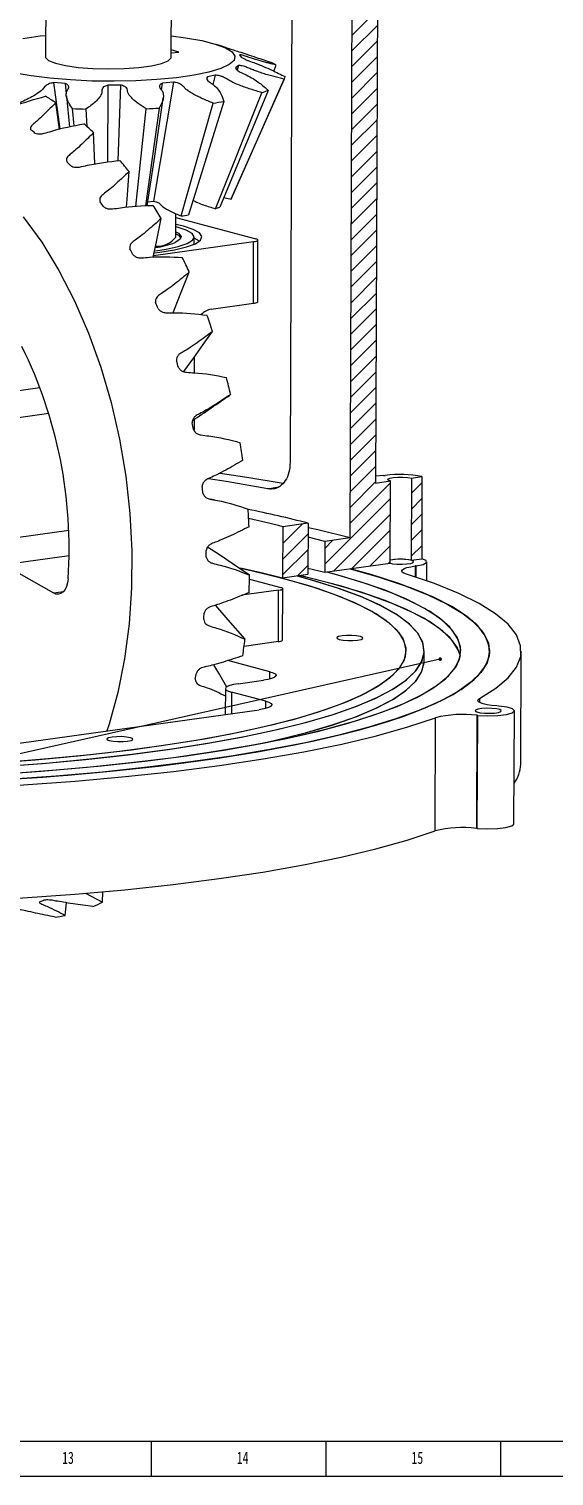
# Model space of a CAD drawing. Header units: millimetres. Extents: x 0 to 1189, y 0 to 841.
# Drawn here: x 616.9 to 767.2, y 0 to 414.3 of the extents above; entities that cross this region are included whole.
import ezdxf

# ---------------------------------------------------------------- set-up
doc = ezdxf.new("R2010")
doc.units = ezdxf.units.MM
doc.layers.add('10', color=7, linetype='Continuous')
doc.layers.add('5', color=7, linetype='Continuous')
doc.styles.add('SLDTEXTSTYLE5', font='TXT', dxfattribs={"width": 0.7})
doc.dimstyles.new('SLDDIMSTYLE0', dxfattribs={"dimtxt": 0.18, "dimasz": 1.016, "dimexe": 0, "dimexo": 0.0625, "dimgap": 0, "dimtad": 0, "dimtih": 1, "dimtoh": 1, "dimdec": 0, "dimrnd": 1e-09, "dimzin": 0, "dimdsep": 46, "dimtxsty": 'Standard', "dimblk1": 'DOT', "dimblk2": 'DOT', "dimsah": 1, "dimcen": 0.09, "dimadec": 0, "dimazin": 0, "dimtfac": 1.016, "dimtdec": 0, "dimtofl": 0, "dimtmove": 0, "dimatfit": 3, "dimldrblk": 'DOT', "dimfxl": 0, "dimfrac": 2, "dimtolj": 1, "dimtzin": 0, "dimarcsym": 0})

# ---------------------------------------------------------------- blocks, each defined once
blk = doc.blocks.new('SW_HATCH_0')
at = {"color": 0, "linetype": 'Continuous', "lineweight": 18}
for p, q in [((130, 107.55), (137.26, 114.81)), ((129.98, 103.04), (137.24, 110.3)), ((129.96, 98.53), (137.22, 105.79)), ((129.95, 94.03), (137.21, 101.29)), ((129.93, 89.52), (137.19, 96.78)), ((129.91, 85.01), (137.17, 92.27)), ((129.9, 80.5), (137.16, 87.76)), ((129.88, 76), (137.14, 83.26)), ((129.86, 71.49), (137.12, 78.75)), ((129.85, 66.98), (137.1, 74.24)), ((129.83, 62.48), (137.09, 69.74)), ((129.81, 57.97), (137.07, 65.23)), ((129.79, 53.46), (137.05, 60.72)), ((129.78, 48.96), (137.04, 56.21)), ((129.76, 44.45), (137.02, 51.71)), ((129.74, 39.94), (137, 47.2)), ((129.73, 35.43), (136.99, 42.69)), ((129.71, 30.93), (136.97, 38.19)), ((129.69, 26.42), (136.95, 33.68)), ((129.68, 21.91), (136.94, 29.17)), ((129.66, 17.41), (136.92, 24.67)), ((129.64, 12.9), (136.9, 20.16)), ((129.63, 8.39), (136.89, 15.65)), ((129.61, 3.89), (136.87, 11.14)), ((129.59, -0.62), (136.85, 6.64)), ((129.58, -5.13), (136.83, 2.13)), ((129.56, -9.64), (136.82, -2.38)), ((129.54, -14.14), (136.8, -6.88)), ((129.52, -18.65), (136.78, -11.39)), ((129.51, -23.16), (136.77, -15.9)), ((129.47, -32.17), (140.97, -20.68)), ((129.49, -27.66), (136.75, -20.4)), ((146.98, -23.64), (150.01, -20.62)), ((122.2, -43.94), (140.95, -25.18)), ((146.97, -28.15), (149.99, -25.12)), ((110.17, -38.01), (115.73, -32.44)), ((124.72, -45.9), (140.93, -29.69)), ((146.95, -32.66), (149.97, -29.63)), ((110.15, -42.51), (117.41, -35.26)), ((110.18, -33.5), (110.51, -33.17)), ((122.21, -39.43), (124.54, -37.1)), ((129.94, -45.18), (140.92, -34.2)), ((146.93, -37.16), (149.96, -34.14)), ((110.13, -47.02), (117.39, -39.76)), ((135.15, -44.45), (140.9, -38.7)), ((146.92, -41.67), (149.94, -38.64)), ((114.29, -47.35), (117.38, -44.27)), ((140.37, -43.73), (140.88, -43.21))]:
    blk.add_line(p, q, dxfattribs=at)
blk = doc.blocks.new('_Dot')
at = {"color": 0, "linetype": 'ByBlock', "lineweight": -2}
blk.add_line((-0.5, 0), (-1, 0), dxfattribs=at)
at = {"color": 0, "linetype": 'ByBlock', "const_width": 0.5}
blk.add_lwpolyline([(-0.25, 0, 1), (0.25, 0, 1)], format="xyb", close=True, dxfattribs=at)

msp = doc.modelspace()

# ---------------------------------------------------------------- linework, layer by layer
at = {"color": 7, "linetype": 'Continuous', "lineweight": 25}
for p, q in [((716.89, 483.24), (716.15, 284.28)), ((708.86, 268.56), (709.65, 480.05)), ((692.25, 439.83), (691.69, 290.21)), ((621.73, 430.34), (621.64, 406.36)), ((657.64, 406.23), (657.73, 430.21)), ((620.12, 412.27), (621.66, 412.44)), ((657.64, 407.42), (659.76, 407.67)), ((659.76, 407.67), (657.65, 408.32)), ((672.18, 409.33), (670.54, 409.85)), ((672.18, 409.32), (672.78, 409.14)), ((677.15, 406.87), (677.67, 406.2)), ((676.92, 403.8), (675.99, 403.15)), ((676.92, 403.8), (676.5, 402.51)), ((686.97, 402.22), (687.66, 403.92)), ((627.28, 398.64), (624.03, 398.9)), ((625.81, 385.57), (624.03, 398.9)), ((627.28, 398.64), (627.6, 395.67)), ((639.51, 376.11), (639.58, 398.2)), ((643.07, 398.21), (639.58, 398.2)), ((643.07, 398.21), (642.32, 376.53)), ((658.26, 399.06), (652.54, 364.94)), ((654.86, 396.78), (655.14, 398.77)), ((658.26, 399.06), (655.14, 398.77)), ((667.86, 399.92), (668.02, 400.53)), ((670.24, 401.04), (668.02, 400.53)), ((670.24, 401.04), (669.53, 398.41)), ((674.75, 365.52), (689.99, 399.88)), ((674.79, 365.61), (690.05, 400.01)), ((627.61, 395.13), (628.55, 386.2)), ((670.28, 362.82), (683.61, 396.03)), ((685.39, 396.69), (671.53, 363.28)), ((625.61, 385.53), (624.58, 393.18)), ((629.85, 386.49), (629.39, 391.49)), ((633.22, 391.35), (633.5, 386.3)), ((647.47, 363.41), (650.44, 391.44)), ((654.19, 391.61), (650.24, 363.61)), ((660.49, 360.73), (669.62, 393.04)), ((672.65, 393.5), (662.61, 361.05)), ((650.95, 364.8), (652.54, 364.94)), ((652.54, 364.94), (652.57, 364.94)), ((672.68, 366.06), (674.75, 365.52)), ((658.95, 354.71), (658.97, 361.39)), ((661.15, 357.8), (658.96, 358.31)), ((658.97, 360.26), (681.86, 354.2)), ((652.55, 349.41), (681.23, 353.4)), ((664.19, 352.61), (664.2, 354.69)), ((681.16, 335.73), (681.23, 353.4)), ((682.38, 336.19), (682.44, 353.86)), ((669.1, 334.06), (681.16, 335.73)), ((664.23, 320.35), (664.21, 315.84)), ((600.25, 308.88), (620.06, 311.64)), ((622.61, 304.16), (600.3, 301.06)), ((664.16, 302.43), (664.15, 299.4)), ((718.43, 286.4), (716.16, 286.2)), ((718.43, 286.4), (718.92, 286.47)), ((726.4, 285.71), (729.41, 286.13)), ((729.41, 286.13), (729.33, 262.58)), ((685.26, 282.63), (688.36, 283.19)), ((716.15, 284.28), (720.37, 284.87)), ((720.28, 261.32), (720.37, 284.87)), ((726.4, 285.71), (726.31, 262.16)), ((670.08, 279.42), (668.85, 279.66)), ((606.93, 267.78), (628.28, 270.75)), ((689.58, 271.76), (689.53, 257.04)), ((696.82, 272.77), (689.58, 271.76)), ((696.82, 272.77), (696.76, 258.05)), ((701.62, 267.55), (696.8, 268.77)), ((701.62, 267.55), (701.59, 258.72)), ((708.86, 268.56), (701.62, 267.55)), ((628.38, 263.44), (609.81, 260.85)), ((701.59, 258.72), (720.28, 261.32)), ((726.31, 262.16), (729.33, 262.58)), ((730.78, 256.28), (730.8, 261.71)), ((609.81, 260.85), (623.9, 252.8)), ((696.76, 258.05), (689.53, 257.04)), ((696.77, 259.94), (701.59, 258.72)), ((727.5, 260.53), (727.49, 257.39)), ((727.76, 260.56), (727.5, 260.53)), ((727.74, 257.3), (727.76, 260.56)), ((623.9, 252.8), (626.75, 253.19)), ((688.35, 253.59), (677.88, 252.13)), ((680.05, 256.76), (688.98, 254.4)), ((688.3, 238.87), (688.35, 253.59)), ((689.51, 239.33), (689.57, 254.05)), ((688.3, 238.87), (678.49, 237.51)), ((730.05, 233.27), (730.06, 236.22)), ((730.05, 233.27), (730.06, 236.22)), ((685.9, 230.26), (673.84, 233.45)), ((757.69, 203.73), (757.81, 236.11)), ((685.89, 228.19), (685.9, 230.26)), ((673.13, 225.45), (673.1, 218.04)), ((674.9, 224.4), (674.87, 218.28)), ((684.71, 221.81), (674.9, 224.4)), ((676.78, 226.83), (684.02, 227.83)), ((684.7, 219.74), (684.71, 221.81)), ((745.9, 222.63), (745.89, 221.49)), ((751.37, 220.4), (750.8, 220.45)), ((588.76, 206.3), (682.82, 219.39)), ((733.15, 184.7), (733.27, 217.08)), ((745.1, 217.79), (744.98, 185.42)), ((745.38, 217.77), (745.1, 217.79)), ((745.26, 185.39), (745.38, 217.77)), ((755.75, 186.68), (755.88, 219.06)), ((745.26, 185.39), (744.98, 185.42)), ((633.09, 166.91), (637.98, 164.33)), ((637.98, 164.33), (638.01, 167.29)), ((627.3, 160.52), (627.64, 164.12))]:
    msp.add_line(p, q, dxfattribs=at)
at = {"color": 7, "linetype": 'Continuous', "lineweight": 25, "flags": 128}
for points in [[(657.66, 412.31), (661.71, 411.77), (666.37, 410.93), (670.22, 409.95), (673.15, 408.86), (675.05, 407.69), (675.88, 406.48), (675.61, 405.26), (674.25, 404.07), (671.83, 402.95), (668.44, 401.93), (664.17, 401.05), (659.15, 400.32), (653.54, 399.78), (647.51, 399.43), (641.25, 399.3), (634.93, 399.37), (628.75, 399.66), (622.91, 400.14), (617.57, 400.82), (612.91, 401.66)], [(615.11, 411.54), (620.12, 412.27), (620.12, 412.27)], [(621.64, 406.36), (621.68, 406.13), (622.53, 405.28), (624.46, 404.48)], [(624.46, 404.48), (627.35, 403.8), (631, 403.28), (635.2, 402.95), (639.68, 402.82), (644.16, 402.92), (648.35, 403.22), (651.99, 403.73), (654.86, 404.39), (656.77, 405.17), (657.61, 406.02), (657.64, 406.23)], [(650.78, 363.65), (652.89, 377.89), (655.34, 394.43)], [(635.75, 375.55), (635.74, 375.73), (635.41, 384.58)], [(644.81, 363.22), (644.98, 365.58), (645.55, 373.43)], [(615.25, 360.52), (620.54, 353.2), (625.45, 345.16), (629.94, 336.46), (633.95, 327.19), (637.46, 317.44), (640.42, 307.31), (642.81, 296.88), (644.61, 286.27), (645.8, 275.57), (646.36, 264.88), (646.3, 254.32), (645.6, 243.97), (644.29, 233.95), (642.37, 224.34), (639.86, 215.24), (639.23, 213.32)], [(652.44, 348.9), (653.37, 353.35), (654.76, 360.01)], [(652.96, 350.22), (654.38, 350.39), (658.6, 351.04), (662.04, 351.85), (664.55, 352.78), (666.04, 353.79), (666.43, 354.84), (665.73, 355.88), (663.94, 356.89), (661.15, 357.8)], [(653.12, 350.75), (656.21, 351.21), (659.63, 351.95), (662.17, 352.81), (663.71, 353.76), (664.19, 354.75), (663.59, 355.74), (661.94, 356.69), (659.3, 357.56), (658.96, 357.65)], [(658.95, 356.21), (659.71, 355.77), (660.43, 354.87), (660.09, 353.97), (658.73, 353.11)], [(658.95, 355.63), (659.71, 355.19), (660.39, 354.41)], [(665.74, 353.51), (665.72, 353.53), (664.19, 354.42)], [(681.23, 353.4), (681.66, 353.47), (682.02, 353.56), (682.27, 353.66), (682.41, 353.77), (682.44, 353.88), (682.36, 354), (682.16, 354.1), (681.86, 354.2)], [(658.18, 333.02), (658.59, 334.06), (660.7, 339.35), (662.8, 344.64)], [(661.23, 316.16), (664.09, 320.14), (666.79, 323.92), (669.49, 327.69)], [(671.68, 287.14), (679.29, 285.97), (689.64, 284.2)], [(720.37, 284.87), (719.74, 285.13), (719.68, 285.41), (720.17, 285.67), (721.15, 285.88), (722.48, 285.99), (723.94, 286), (725.32, 285.9), (726.4, 285.71)], [(685.26, 282.63), (673.39, 284.68), (668.33, 285.47)], [(708.86, 268.56), (699.56, 270.84), (696.81, 271.45)], [(680.08, 257.89), (675.1, 261.23), (671.46, 263.68), (668.06, 265.96)], [(720.28, 261.32), (720.96, 261.18), (722.26, 261.05), (723.72, 261.02), (725.11, 261.1), (726.23, 261.28), (726.9, 261.53), (727.02, 261.81), (726.58, 262.08), (725.63, 262.3), (724.33, 262.43), (722.87, 262.46), (721.48, 262.38), (720.36, 262.2), (720.28, 262.18)], [(727.76, 260.56), (729.72, 260.97), (730.71, 261.5), (730.57, 262.06), (729.33, 262.58)], [(677.49, 259.9), (683.52, 258.55), (691.89, 256.4), (699.41, 254.14), (706.01, 251.78), (711.67, 249.34), (716.35, 246.82), (720.02, 244.24), (722.66, 241.62), (724.26, 238.97), (724.81, 236.31), (724.3, 233.65), (722.74, 231.01), (720.13, 228.41), (716.49, 225.86), (711.85, 223.37), (706.23, 220.96), (699.66, 218.64), (692.18, 216.43), (683.83, 214.35), (674.67, 212.39), (664.75, 210.58), (654.13, 208.92), (642.86, 207.43), (631.02, 206.11), (618.67, 204.97), (605.88, 204.02)], [(606.88, 200.86), (620.42, 201.79), (633.55, 202.92), (646.19, 204.23), (658.28, 205.72), (669.75, 207.38), (680.54, 209.2), (690.59, 211.17), (699.84, 213.29), (708.24, 215.53), (715.75, 217.89), (722.33, 220.35), (727.93, 222.9), (732.54, 225.53), (736.12, 228.23), (738.66, 230.96), (740.14, 233.74), (740.55, 236.53), (739.89, 239.32), (738.17, 242.09), (735.39, 244.84), (731.57, 247.55), (726.73, 250.2), (720.9, 252.77), (714.1, 255.26), (706.38, 257.65), (702.19, 258.8)], [(607.05, 199.2), (620.91, 200.11), (634.37, 201.22), (647.36, 202.51), (659.82, 203.98), (671.68, 205.62), (682.87, 207.43), (693.35, 209.39), (703.05, 211.5), (711.93, 213.73), (719.94, 216.09), (727.03, 218.55), (733.17, 221.12), (738.33, 223.76), (742.48, 226.47), (745.61, 229.24), (747.68, 232.04), (748.7, 234.88), (748.65, 237.72), (747.54, 240.56), (745.38, 243.38), (742.17, 246.16), (737.93, 248.9), (732.68, 251.57), (726.45, 254.17), (719.28, 256.68), (711.19, 259.09), (708.82, 259.73), (717.15, 257.35), (724.58, 254.87), (731.07, 252.3), (736.59, 249.64), (741.1, 246.92), (744.6, 244.15), (747.05, 241.33), (748.45, 238.5), (748.79, 235.66), (748.07, 232.82), (746.28, 230), (743.44, 227.23), (739.57, 224.5), (734.69, 221.83), (728.81, 219.25), (721.97, 216.75), (714.21, 214.37), (705.57, 212.1), (696.09, 209.95), (685.82, 207.95), (674.82, 206.1), (663.13, 204.42), (650.84, 202.9), (637.98, 201.55), (624.64, 200.4), (610.89, 199.43)], [(607.67, 203.06), (620.66, 204.02), (633.23, 205.18), (645.29, 206.51), (656.77, 208.03), (667.61, 209.7), (677.75, 211.53), (687.13, 213.51), (695.69, 215.62), (703.38, 217.86), (710.17, 220.2), (716.01, 222.64), (720.87, 225.16), (724.73, 227.75), (727.55, 230.39), (729.32, 233.06), (730.04, 235.76), (729.7, 238.47), (728.3, 241.17), (725.84, 243.84), (722.36, 246.47), (717.85, 249.05), (712.35, 251.56), (705.89, 253.98), (698.51, 256.31), (693.75, 257.63)], [(608.84, 203.13), (621.81, 204.12), (634.33, 205.29), (646.34, 206.64), (657.76, 208.17), (668.55, 209.86), (678.62, 211.71), (687.92, 213.7), (696.41, 215.82), (704.03, 218.06), (710.73, 220.41), (716.49, 222.86), (721.26, 225.39), (725.02, 227.98), (727.75, 230.62), (729.43, 233.3), (730.05, 236), (729.62, 238.71), (728.12, 241.41), (725.58, 244.08), (721.99, 246.7), (717.4, 249.28), (711.81, 251.78), (705.27, 254.2), (697.81, 256.51), (693.75, 257.63)], [(689.53, 257.04), (697.3, 254.82), (704.17, 252.49), (710.11, 250.06), (715.08, 247.56), (719.05, 245), (721.99, 242.39), (723.9, 239.75), (724.76, 237.09), (724.56, 234.43), (723.3, 231.78), (721, 229.17), (717.67, 226.6), (713.31, 224.09), (707.98, 221.65), (701.68, 219.31), (694.46, 217.07), (686.37, 214.94), (677.44, 212.95), (667.73, 211.09), (657.31, 209.39), (646.22, 207.85), (634.54, 206.48), (622.33, 205.28), (609.67, 204.27)], [(689.53, 257.04), (697.3, 254.82), (704.17, 252.49), (710.11, 250.06), (715.08, 247.56), (719.05, 245), (721.99, 242.39), (723.9, 239.75), (724.76, 237.09), (724.56, 234.43), (723.3, 231.78), (721, 229.17), (717.67, 226.6), (713.31, 224.09), (707.98, 221.65), (701.68, 219.31), (694.46, 217.07), (686.37, 214.94), (677.44, 212.95), (667.73, 211.09), (657.31, 209.39), (646.22, 207.85), (634.54, 206.48), (622.33, 205.28), (609.67, 204.27)], [(611.23, 201.14), (624.65, 202.13), (637.63, 203.32), (650.1, 204.69), (662, 206.23), (673.26, 207.94), (683.82, 209.81), (693.62, 211.83), (702.6, 213.99), (710.73, 216.27), (717.95, 218.66), (724.22, 221.15), (729.51, 223.73), (733.79, 226.38), (737.05, 229.09), (739.25, 231.84), (740.39, 234.62), (740.46, 237.41), (739.46, 240.2), (737.4, 242.97), (734.29, 245.71), (730.14, 248.4), (724.98, 251.03), (718.84, 253.58), (711.75, 256.03), (703.74, 258.39), (702.19, 258.8)], [(614.36, 199.65), (628.02, 200.67), (641.24, 201.87), (653.96, 203.26), (666.12, 204.82), (677.63, 206.55), (688.46, 208.44), (698.54, 210.48), (707.81, 212.65), (716.24, 214.95), (723.77, 217.37), (730.37, 219.89), (736, 222.49), (740.64, 225.17), (744.25, 227.92), (746.83, 230.71), (748.35, 233.53), (748.81, 236.37), (748.2, 239.21), (746.54, 242.04), (743.82, 244.84), (740.07, 247.6), (735.3, 250.31), (729.53, 252.95), (722.81, 255.5), (715.15, 257.96), (708.82, 259.73)], [(628.12, 256.87), (627.96, 255.72), (627.67, 254.69), (627.24, 253.81), (626.69, 253.13), (626.06, 252.68), (625.36, 252.46), (624.63, 252.5), (623.9, 252.8)], [(689.53, 257.04), (683.37, 258.58), (677.5, 259.9)], [(677.59, 259.88), (680.91, 259.15), (689.53, 257.04)], [(677.59, 259.88), (680.91, 259.15), (689.53, 257.04)], [(740.4, 234.71), (739.88, 236.37), (738.16, 239.15), (735.38, 241.9), (731.56, 244.61), (726.72, 247.25), (720.89, 249.83), (714.09, 252.32), (706.37, 254.71), (697.77, 256.98), (694.58, 257.75)], [(740.4, 234.71), (739.45, 237.26), (737.39, 240.03), (734.28, 242.77), (730.13, 245.46), (724.97, 248.08), (718.83, 250.63), (711.74, 253.09), (703.73, 255.45), (694.86, 257.68), (694.58, 257.75)], [(724.99, 258.18), (724.22, 258.48), (723.75, 258.8), (723.61, 259.13), (723.79, 259.46), (724.29, 259.78), (725.1, 260.07), (726.18, 260.32), (727.5, 260.53)], [(745.9, 222.63), (750.59, 225.56), (754.13, 228.54), (756.49, 231.58), (757.67, 234.64), (757.65, 237.72), (756.44, 240.79), (754.05, 243.84), (750.48, 246.85), (745.77, 249.81), (739.92, 252.69), (732.98, 255.49), (724.99, 258.18)], [(688.35, 253.59), (688.79, 253.66), (689.14, 253.75), (689.39, 253.85), (689.54, 253.96), (689.57, 254.08), (689.48, 254.19), (689.28, 254.3), (688.98, 254.4)], [(678.75, 239.54), (673.93, 245.11), (670.41, 249.2), (670.32, 249.3)], [(705.74, 239.5), (706.82, 239.3), (708.2, 239.2), (709.66, 239.21), (710.98, 239.33), (711.97, 239.53), (712.46, 239.8), (712.39, 240.08), (711.77, 240.34), (710.68, 240.53), (709.31, 240.63), (707.85, 240.62), (706.52, 240.51), (705.54, 240.3), (705.04, 240.04), (705.11, 239.75), (705.74, 239.5)], [(673.55, 225.86), (671.23, 229.89), (669.86, 232.26)], [(682.79, 209.62), (687.91, 210.75), (696.4, 212.87), (704.02, 215.12), (710.72, 217.47), (716.48, 219.92), (721.25, 222.44), (725.01, 225.04), (727.74, 227.68), (729.42, 230.36), (730.04, 233.06), (730.05, 233.27)], [(682.79, 209.62), (687.11, 210.57), (695.68, 212.68), (703.37, 214.91), (710.16, 217.26), (716, 219.69), (720.86, 222.22), (724.72, 224.8), (727.54, 227.44), (729.31, 230.12), (730.03, 232.82), (730.05, 233.27)], [(685.9, 230.26), (686.8, 229.96), (687.4, 229.64), (687.65, 229.3), (687.56, 228.96), (687.13, 228.63), (686.38, 228.33), (685.32, 228.06), (684.02, 227.83)], [(676.78, 226.83), (675.47, 226.6), (674.42, 226.33), (673.66, 226.03), (673.23, 225.7), (673.14, 225.36), (673.4, 225.02), (673.99, 224.7), (674.9, 224.4)], [(684.71, 221.81), (685.61, 221.51), (686.2, 221.19), (686.46, 220.85), (686.37, 220.51), (685.94, 220.19), (685.18, 219.88), (684.13, 219.61), (682.82, 219.39)], [(744.65, 219.02), (745.1, 218.75), (746.04, 218.53), (747.34, 218.39), (748.8, 218.36), (750.19, 218.44), (751.31, 218.62), (751.98, 218.87), (752.1, 219.15), (751.66, 219.42), (750.71, 219.64), (749.41, 219.78), (747.95, 219.8), (746.56, 219.72), (745.44, 219.55), (744.77, 219.3), (744.65, 219.02)], [(745.38, 217.77), (748.24, 217.64), (751.12, 217.73), (753.58, 218.02), (755.25, 218.48), (755.87, 219.03), (755.35, 219.59), (753.77, 220.07), (751.37, 220.4)], [(750.8, 220.45), (749.33, 220.61), (748.04, 220.82), (746.96, 221.08), (746.15, 221.36), (745.62, 221.67), (745.4, 222), (745.5, 222.32), (745.9, 222.63)], [(584.54, 196.38), (600.08, 197.02), (615.31, 197.87), (630.15, 198.94), (644.51, 200.23), (658.31, 201.72), (671.47, 203.41), (683.93, 205.28), (695.6, 207.34), (706.43, 209.56), (716.36, 211.93), (725.32, 214.44), (733.27, 217.08)], [(639.91, 210.54), (640.99, 210.34), (642.37, 210.24), (643.83, 210.25), (645.15, 210.37), (646.14, 210.57), (646.63, 210.84), (646.56, 211.12), (645.94, 211.38), (644.86, 211.57), (643.48, 211.67), (642.02, 211.66), (640.69, 211.55), (639.71, 211.34), (639.22, 211.08), (639.29, 210.79), (639.91, 210.54)], [(745.26, 185.39), (748.12, 185.26), (751, 185.35), (753.46, 185.64), (755.13, 186.1), (755.75, 186.65), (755.75, 186.68)], [(584.42, 164.01), (599.96, 164.64), (615.19, 165.49), (630.03, 166.56), (644.39, 167.85), (658.19, 169.34), (671.35, 171.03), (683.81, 172.9), (695.48, 174.96), (706.31, 177.18), (716.24, 179.55), (725.2, 182.06), (733.15, 184.7)]]:
    msp.add_lwpolyline(points, dxfattribs=at)
at = {"color": 7, "linetype": 'Continuous', "lineweight": 25}
for centre, radius, start, end in [((679.54, 389.93), 16.18, 59.8686, 65.3005), ((688.07, 400.89), 2.17, 332.1908, 352.9614), ((588.2, 337.54), 66.47, 56.8237, 59.8142), ((673.78, 425.52), 31.08, 288.4315, 291.9449), ((640.32, 643.37), 252.12, 267.5165, 268.3866), ((641.25, 629.84), 238.57, 272.2074, 273.11), ((651.88, 521.55), 129.72, 277.8589, 279.214), ((576.05, 321.55), 86.58, 46.7191, 49.2265), ((558.15, 304.62), 111.24, 38.2118, 40.3334), ((536.16, 288.97), 138.25, 30.9191, 32.7544), ((648.07, 450.69), 90.81, 277.8589, 279.214), ((663.4, 383.47), 21.76, 288.4315, 291.9449), ((649.04, 379.03), 27.67, 278.5172, 290.498), ((653.55, 358.85), 6.8, 266.8365, 322.4802), ((513, 276.37), 164.63, 24.4993, 26.1329), ((681.27, 337.29), 1.56, 266.0441, 315.4485), ((669.96, 329.04), 5.09, 99.683, 136.9329), ((492.25, 267.79), 187.09, 18.6733, 20.1734), ((498.57, 265.62), 129.84, 356.1351, 26.3909), ((477.41, 263.29), 202.6, 13.2144, 14.637), ((471.18, 261.97), 208.97, 7.9309, 9.3244), ((723.16, 255.4), 31.36, 78.5048, 97.7731), ((474.86, 262.28), 205.28, 2.6477, 4.0578), ((623, -9.42), 291.68, 75.3401, 78.8052), ((624.29, 23.58), 256.63, 75.2603, 77.5093), ((723.24, 247.91), 14.58, 77.8552, 101.7154), ((488.07, 262.37), 192.06, 357.1899, 358.664), ((508.84, 260.53), 171.2, 351.3658, 352.9574), ((688.41, 240.42), 1.56, 266.0441, 315.4485), ((741.17, 184.66), 33.37, 83.2357, 103.6944), ((748.02, 204.06), 9.68, 323.5295, 358.0737), ((741.05, 152.28), 33.37, 83.2357, 103.6944), ((617.33, 204.88), 45.51, 293.1366, 296.9865), ((618.6, 201.31), 41.71, 277.9538, 282.0338)]:
    msp.add_arc(centre, radius, start, end, dxfattribs=at)
for centre, major_axis, ratio, start_param, end_param in [((643.34, 265.77), (-67.92, 130.94), 0.363017, 5.625708, 5.639644), ((641.33, 267.58), (-61.48, 131.99), 0.330356, 5.496202, 5.510138), ((639.47, 269.85), (-54.62, 132.94), 0.300974, 5.363023, 5.376959), ((637.8, 272.54), (-47.39, 133.85), 0.275671, 5.226178, 5.240113), ((636.37, 275.57), (-39.86, 134.76), 0.25533, 5.085937, 5.099872), ((635.21, 278.86), (-32.09, 135.72), 0.240826, 4.942883, 4.956818), ((634.34, 282.35), (-24.18, 136.75), 0.232879, 4.797909, 4.811844), ((633.8, 285.93), (-16.21, 137.85), 0.231925, 4.65215, 4.666085), ((633.59, 289.53), (-8.29, 139.01), 0.238017, 4.506845, 4.520781), ((633.71, 293.06), (-0.5, 140.2), 0.250817, 4.363175, 4.37711), ((634.18, 296.42), (7.06, 141.39), 0.269669, 4.222106, 4.236041), ((642.83, 309.08), (45.14, 145.01), 0.464266, 3.448162, 3.462098)]:
    msp.add_ellipse(centre, major_axis=major_axis, ratio=ratio, start_param=start_param, end_param=end_param, dxfattribs=at)
for points, knots in [([(672.78, 409.14), (673.13, 409.02), (673.71, 408.83), (674.66, 408.51), (675.77, 408.15), (677.13, 407.73), (679.38, 406.99), (682.51, 405.95), (684.85, 405.14), (686.3, 404.63)], [0, 0, 0, 0, 0.084261, 0.141148, 0.197933, 0.327797, 0.498266, 0.686145, 1, 1, 1, 1]), ([(687.66, 403.92), (686.99, 404.09), (685.98, 404.35), (684.41, 404.77), (683.15, 405.12), (681.89, 405.49), (680.6, 405.9), (679.38, 406.32), (678.35, 406.66), (677.68, 406.83), (677.33, 406.88), (677.2, 406.87), (677.15, 406.87)], [0, 0, 0, 0, 0.231255, 0.346743, 0.462264, 0.577869, 0.671675, 0.765211, 0.844275, 0.90107, 0.957635, 1, 1, 1, 1]), ([(677.67, 406.2), (677.9, 406.06), (678.28, 405.83), (679.1, 405.44), (680.23, 404.99), (681.87, 404.44), (684.12, 403.52), (687.03, 402.23), (689, 401.24), (690.22, 400.62)], [0, 0, 0, 0, 0.084261, 0.141148, 0.197933, 0.327797, 0.498266, 0.686145, 1, 1, 1, 1]), ([(675.99, 403.15), (676.06, 403), (676.17, 402.75), (676.72, 402.31), (677.67, 401.77), (679.31, 401.09), (681.16, 400), (683.36, 398.51), (684.61, 397.39), (685.39, 396.69)], [0, 0, 0, 0, 0.084261, 0.141148, 0.197933, 0.327797, 0.498266, 0.686145, 1, 1, 1, 1]), ([(689.99, 399.88), (689.03, 400.11), (687.58, 400.47), (685.54, 401.04), (683.98, 401.51), (682.48, 402), (681.07, 402.52), (679.89, 403.04), (678.81, 403.46), (677.94, 403.7), (677.35, 403.79), (677.05, 403.8), (676.92, 403.8)], [0, 0, 0, 0, 0.231255, 0.346743, 0.462264, 0.577869, 0.671675, 0.765211, 0.844275, 0.90107, 0.957635, 1, 1, 1, 1]), ([(624.03, 398.9), (623.62, 398.82), (622.93, 398.69), (622.09, 398.32), (621.35, 397.74), (620.83, 396.82), (619.27, 395.69), (616.81, 394.26), (614.68, 393.34), (613.35, 392.77)], [0, 0, 0, 0, 0.084261, 0.141148, 0.197933, 0.327797, 0.498266, 0.686145, 1, 1, 1, 1]), ([(629.39, 391.49), (628.99, 392.02), (628.39, 392.82), (627.88, 393.93), (627.63, 394.78), (627.55, 395.6), (627.7, 396.38), (628.17, 397.05), (628.38, 397.65), (628.18, 398.12), (627.77, 398.43), (627.43, 398.57), (627.28, 398.64)], [0, 0, 0, 0, 0.231255, 0.346743, 0.462264, 0.577869, 0.671675, 0.765211, 0.844275, 0.90107, 0.957635, 1, 1, 1, 1]), ([(639.58, 398.2), (639.22, 398.09), (638.6, 397.91), (638.02, 397.47), (637.71, 396.85), (637.88, 395.92), (637.14, 394.68), (635.7, 393.1), (634.17, 392.02), (633.22, 391.35)], [0, 0, 0, 0, 0.084261, 0.141148, 0.197933, 0.327797, 0.498266, 0.686145, 1, 1, 1, 1]), ([(650.44, 391.44), (649.66, 391.92), (648.49, 392.65), (647.17, 393.69), (646.29, 394.5), (645.61, 395.29), (645.17, 396.06), (645.13, 396.75), (644.9, 397.35), (644.34, 397.79), (643.71, 398.05), (643.26, 398.17), (643.07, 398.21)], [0, 0, 0, 0, 0.231255, 0.346743, 0.462264, 0.577869, 0.671675, 0.765211, 0.844275, 0.90107, 0.957635, 1, 1, 1, 1]), ([(655.14, 398.77), (654.88, 398.64), (654.45, 398.42), (654.23, 397.95), (654.39, 397.32), (655.23, 396.42), (655.45, 395.16), (655.26, 393.51), (654.6, 392.34), (654.19, 391.61)], [0, 0, 0, 0, 0.084261, 0.141148, 0.197933, 0.327797, 0.498266, 0.686145, 1, 1, 1, 1]), ([(669.62, 393.04), (668.59, 393.45), (667.06, 394.07), (665.16, 394.98), (663.8, 395.7), (662.63, 396.41), (661.68, 397.13), (661.14, 397.8), (660.5, 398.36), (659.7, 398.75), (658.95, 398.96), (658.47, 399.03), (658.26, 399.06)], [0, 0, 0, 0, 0.231255, 0.346743, 0.462264, 0.577869, 0.671675, 0.765211, 0.844275, 0.90107, 0.957635, 1, 1, 1, 1]), ([(668.02, 400.53), (667.91, 400.38), (667.74, 400.13), (667.92, 399.66), (668.53, 399.06), (669.88, 398.25), (671.01, 397.05), (672.12, 395.42), (672.44, 394.24), (672.65, 393.5)], [0, 0, 0, 0, 0.084261, 0.141148, 0.197933, 0.327797, 0.498266, 0.686145, 1, 1, 1, 1]), ([(683.61, 396.03), (682.52, 396.35), (680.89, 396.84), (678.73, 397.58), (677.13, 398.18), (675.67, 398.79), (674.38, 399.42), (673.44, 400.02), (672.5, 400.53), (671.58, 400.84), (670.85, 400.99), (670.42, 401.02), (670.24, 401.04)], [0, 0, 0, 0, 0.231255, 0.346743, 0.462264, 0.577869, 0.671675, 0.765211, 0.844275, 0.90107, 0.957635, 1, 1, 1, 1]), ([(607.93, 391.23), (608.16, 391.18), (608.63, 391.09), (609.57, 391.17), (610.94, 391.58), (614.8, 393.09), (618.59, 394.15), (621.62, 395)], [0, 0, 0, 0, 0.059393, 0.119284, 0.191997, 0.352444, 1, 1, 1, 1]), ([(624.58, 393.18), (623.54, 392.13), (621.98, 390.55), (619.93, 388.6), (618.62, 387.45), (617.64, 386.68), (617.29, 386.05), (617.32, 385.63), (617.47, 385.4), (617.53, 385.31)], [0, 0, 0, 0, 0.400691, 0.600988, 0.748033, 0.852821, 0.908426, 0.964341, 1, 1, 1, 1]), ([(618.63, 384.48), (618.86, 384.39), (619.31, 384.21), (620.26, 384.18), (621.66, 384.47), (625.64, 385.76), (629.5, 386.51), (632.59, 387.12)], [0, 0, 0, 0, 0.059393, 0.119284, 0.191997, 0.352444, 1, 1, 1, 1]), ([(635.41, 384.58), (634.29, 383.48), (632.62, 381.82), (630.42, 379.79), (629.03, 378.6), (627.99, 377.82), (627.6, 377.13), (627.59, 376.63), (627.72, 376.34), (627.77, 376.23)], [0, 0, 0, 0, 0.400691, 0.600988, 0.748033, 0.852821, 0.908426, 0.964341, 1, 1, 1, 1]), ([(628.81, 375.14), (629.03, 375.01), (629.47, 374.76), (630.41, 374.61), (631.84, 374.79), (635.9, 375.83), (639.81, 376.27), (642.94, 376.62)], [0, 0, 0, 0, 0.059393, 0.119284, 0.191997, 0.352444, 1, 1, 1, 1]), ([(645.55, 373.43), (644.35, 372.3), (642.55, 370.59), (640.2, 368.52), (638.72, 367.32), (637.63, 366.54), (637.17, 365.8), (637.13, 365.24), (637.24, 364.91), (637.28, 364.78)], [0, 0, 0, 0, 0.400691, 0.600988, 0.748033, 0.852821, 0.908426, 0.964341, 1, 1, 1, 1]), ([(652.57, 364.94), (652.82, 364.9), (653.26, 364.82), (653.86, 364.59), (654.44, 364.21), (654.9, 363.59), (655.98, 362.83), (657.82, 361.82), (659.43, 361.17), (660.49, 360.73)], [0, 0, 0, 0, 0.072439, 0.129994, 0.187563, 0.312986, 0.476224, 0.655348, 1, 1, 1, 1]), ([(663.89, 365.19), (664.32, 364.98), (665.26, 364.5), (667.44, 363.69), (669.15, 363.17), (670.28, 362.82)], [0, 0, 0, 0, 0.218448, 0.485727, 1, 1, 1, 1]), ([(638.22, 363.45), (638.43, 363.29), (638.86, 362.96), (639.78, 362.71), (641.21, 362.77), (645.34, 363.54), (649.27, 363.67), (652.42, 363.77)], [0, 0, 0, 0, 0.0593929, 0.1192843, 0.1919966, 0.3524439, 1, 1, 1, 1]), ([(654.76, 360.01), (653.47, 358.86), (651.54, 357.14), (649.03, 355.07), (647.46, 353.88), (646.3, 353.12), (645.79, 352.36), (645.7, 351.75), (645.78, 351.37), (645.81, 351.23)], [0, 0, 0, 0, 0.400691, 0.600988, 0.748033, 0.852821, 0.908426, 0.964341, 1, 1, 1, 1]), ([(646.64, 349.7), (646.84, 349.5), (647.23, 349.11), (648.13, 348.76), (649.56, 348.71), (653.74, 349.21), (657.66, 349.03), (660.8, 348.88)], [0, 0, 0, 0, 0.059393, 0.119284, 0.191997, 0.352444, 1, 1, 1, 1]), ([(662.8, 344.64), (661.43, 343.5), (659.36, 341.81), (656.69, 339.78), (655.03, 338.62), (653.81, 337.9), (653.24, 337.12), (653.1, 336.48), (653.15, 336.07), (653.17, 335.91)], [0, 0, 0, 0, 0.400691, 0.600988, 0.748033, 0.852821, 0.908426, 0.964341, 1, 1, 1, 1]), ([(653.86, 334.22), (654.04, 334), (654.4, 333.55), (655.26, 333.11), (656.68, 332.95), (660.87, 333.17), (664.75, 332.7), (667.86, 332.31)], [0, 0, 0, 0, 0.059393, 0.119284, 0.191997, 0.352444, 1, 1, 1, 1]), ([(669.49, 327.69), (668.02, 326.6), (665.82, 324.96), (662.99, 323.02), (661.24, 321.92), (659.97, 321.25), (659.33, 320.47), (659.14, 319.8), (659.15, 319.37), (659.15, 319.21)], [0, 0, 0, 0, 0.400691, 0.600988, 0.748033, 0.852821, 0.908426, 0.964341, 1, 1, 1, 1]), ([(659.7, 317.39), (659.85, 317.15), (660.17, 316.66), (660.99, 316.14), (662.38, 315.89), (666.57, 315.84), (670.38, 315.09), (673.44, 314.49)], [0, 0, 0, 0, 0.059393, 0.119284, 0.191997, 0.352444, 1, 1, 1, 1]), ([(674.65, 309.6), (673.09, 308.57), (670.77, 307.02), (667.78, 305.2), (665.94, 304.18), (664.62, 303.57), (663.92, 302.81), (663.67, 302.14), (663.64, 301.7), (663.63, 301.53)], [0, 0, 0, 0, 0.400691, 0.600988, 0.748033, 0.852821, 0.908426, 0.964341, 1, 1, 1, 1]), ([(663.76, 302.16), (665.52, 303.36), (669.05, 305.77), (672.64, 308.23), (674.44, 309.46)], [0, 0, 0, 0, 0.499931, 1, 1, 1, 1]), ([(664.01, 299.64), (664.14, 299.38), (664.41, 298.86), (665.18, 298.28), (666.54, 297.93), (670.69, 297.62), (674.41, 296.63), (677.39, 295.83)], [0, 0, 0, 0, 0.059393, 0.119284, 0.191997, 0.352444, 1, 1, 1, 1]), ([(678.15, 290.81), (676.52, 289.85), (674.06, 288.42), (670.94, 286.76), (669.02, 285.85), (667.65, 285.31), (666.89, 284.58), (666.58, 283.92), (666.51, 283.48), (666.48, 283.31)], [0, 0, 0, 0, 0.400691, 0.600988, 0.748033, 0.852821, 0.908426, 0.964341, 1, 1, 1, 1]), ([(691.69, 290.21), (691.61, 289.23), (691.47, 287.28), (690.38, 284.85), (688.76, 283.17), (686.95, 282.46), (685.74, 282.58), (685.26, 282.63)], [0, 0, 0, 0, 0.214648, 0.429297, 0.643928, 0.858485, 1, 1, 1, 1]), ([(666.69, 281.39), (666.79, 281.12), (667.02, 280.58), (667.72, 279.95), (669.05, 279.53), (673.14, 278.98), (676.74, 277.78), (679.62, 276.81)], [0, 0, 0, 0, 0.059393, 0.119284, 0.191997, 0.352444, 1, 1, 1, 1]), ([(679.92, 271.77), (678.21, 270.91), (675.64, 269.63), (672.39, 268.16), (670.4, 267.36), (668.99, 266.9), (668.17, 266.23), (667.79, 265.6), (667.69, 265.17), (667.65, 265)], [0, 0, 0, 0, 0.4006914, 0.6009877, 0.7480334, 0.8528207, 0.9084263, 0.9643405, 1, 1, 1, 1]), ([(667.67, 263.09), (667.75, 262.82), (667.92, 262.28), (668.56, 261.63), (669.84, 261.14), (673.85, 260.37), (677.31, 258.99), (680.08, 257.89)], [0, 0, 0, 0, 0.0593929, 0.1192843, 0.1919966, 0.3524439, 1, 1, 1, 1]), ([(679.9, 252.95), (678.12, 252.21), (675.46, 251.11), (672.09, 249.86), (670.04, 249.19), (668.6, 248.82), (667.72, 248.21), (667.29, 247.62), (667.14, 247.21), (667.09, 247.04)], [0, 0, 0, 0, 0.400691, 0.600988, 0.748033, 0.852821, 0.908426, 0.964341, 1, 1, 1, 1]), ([(666.93, 245.2), (666.99, 244.94), (667.1, 244.41), (667.68, 243.74), (668.9, 243.2), (672.8, 242.25), (676.1, 240.75), (678.75, 239.54)], [0, 0, 0, 0, 0.059393, 0.119284, 0.191997, 0.352444, 1, 1, 1, 1]), ([(678.1, 234.83), (676.27, 234.22), (673.52, 233.3), (670.06, 232.29), (667.96, 231.77), (666.5, 231.49), (665.56, 230.97), (665.08, 230.43), (664.89, 230.04), (664.82, 229.89)], [0, 0, 0, 0, 0.400691, 0.600988, 0.748033, 0.852821, 0.908426, 0.964341, 1, 1, 1, 1]), ([(664.49, 228.16), (664.52, 227.91), (664.58, 227.4), (665.09, 226.74), (666.25, 226.17), (669.13, 225.35), (671.44, 224.19), (673.12, 223.34)], [0, 0, 0, 0, 0.075448, 0.151529, 0.243896, 0.447714, 1, 1, 1, 1]), ([(624.37, 160), (622.5, 160.39), (619.7, 160.96), (616.25, 161.73), (614.2, 162.2), (612.82, 162.54), (611.76, 162.73), (611.08, 162.8), (610.74, 162.82), (610.6, 162.82)], [0, 0, 0, 0, 0.400691, 0.600988, 0.748033, 0.852821, 0.908426, 0.964341, 1, 1, 1, 1]), ([(620.11, 164.5), (620.02, 164.43), (619.85, 164.29), (620, 164.02), (620.76, 163.62), (623.61, 162.46), (625.65, 161.38), (627.3, 160.52)], [0, 0, 0, 0, 0.059393, 0.119284, 0.191997, 0.352444, 1, 1, 1, 1]), ([(635.21, 163.03), (633.31, 163.29), (630.45, 163.68), (626.93, 164.23), (624.83, 164.58), (623.41, 164.86), (622.34, 164.94), (621.67, 164.92), (621.33, 164.86), (621.2, 164.84)], [0, 0, 0, 0, 0.400691, 0.600988, 0.748033, 0.852821, 0.908426, 0.964341, 1, 1, 1, 1])]:
    msp.add_open_spline(points, degree=3, knots=knots, dxfattribs=at)
at = {"layer": '5', "color": 7, "lineweight": 25}
msp.add_line((0, 10), (1179, 10), dxfattribs=at)
at = {"layer": '5'}
for p, q in [((652, 0), (652, 10)), ((702, 0), (702, 10)), ((752, 0), (752, 10))]:
    msp.add_line(p, q, dxfattribs=at)
at = {"layer": '5', "color": 7}
msp.add_line((0, 0), (1189, 0), dxfattribs=at)

# ---------------------------------------------------------------- block references
at = {"color": 7, "linetype": 'Continuous', "lineweight": 18}
msp.add_blockref('SW_HATCH_0', (579.4, 304.98), dxfattribs=at)

# ---------------------------------------------------------------- texts
at = {"layer": '10', "char_height": 3.5, "attachment_point": 2, "style": 'SLDTEXTSTYLE5'}
for s, insert in [('13', (628.09, 6.98)), ('14', (678.09, 6.98)), ('15', (728.09, 6.98))]:
    msp.add_mtext(s, dxfattribs=dict(at, insert=insert))

# ---------------------------------------------------------------- leaders
at = {"layer": '10'}
msp.add_leader([(734.62, 233.87), (270.83, 129.36)], dimstyle='SLDDIMSTYLE0', dxfattribs=at)

doc.saveas('drawing.dxf')
